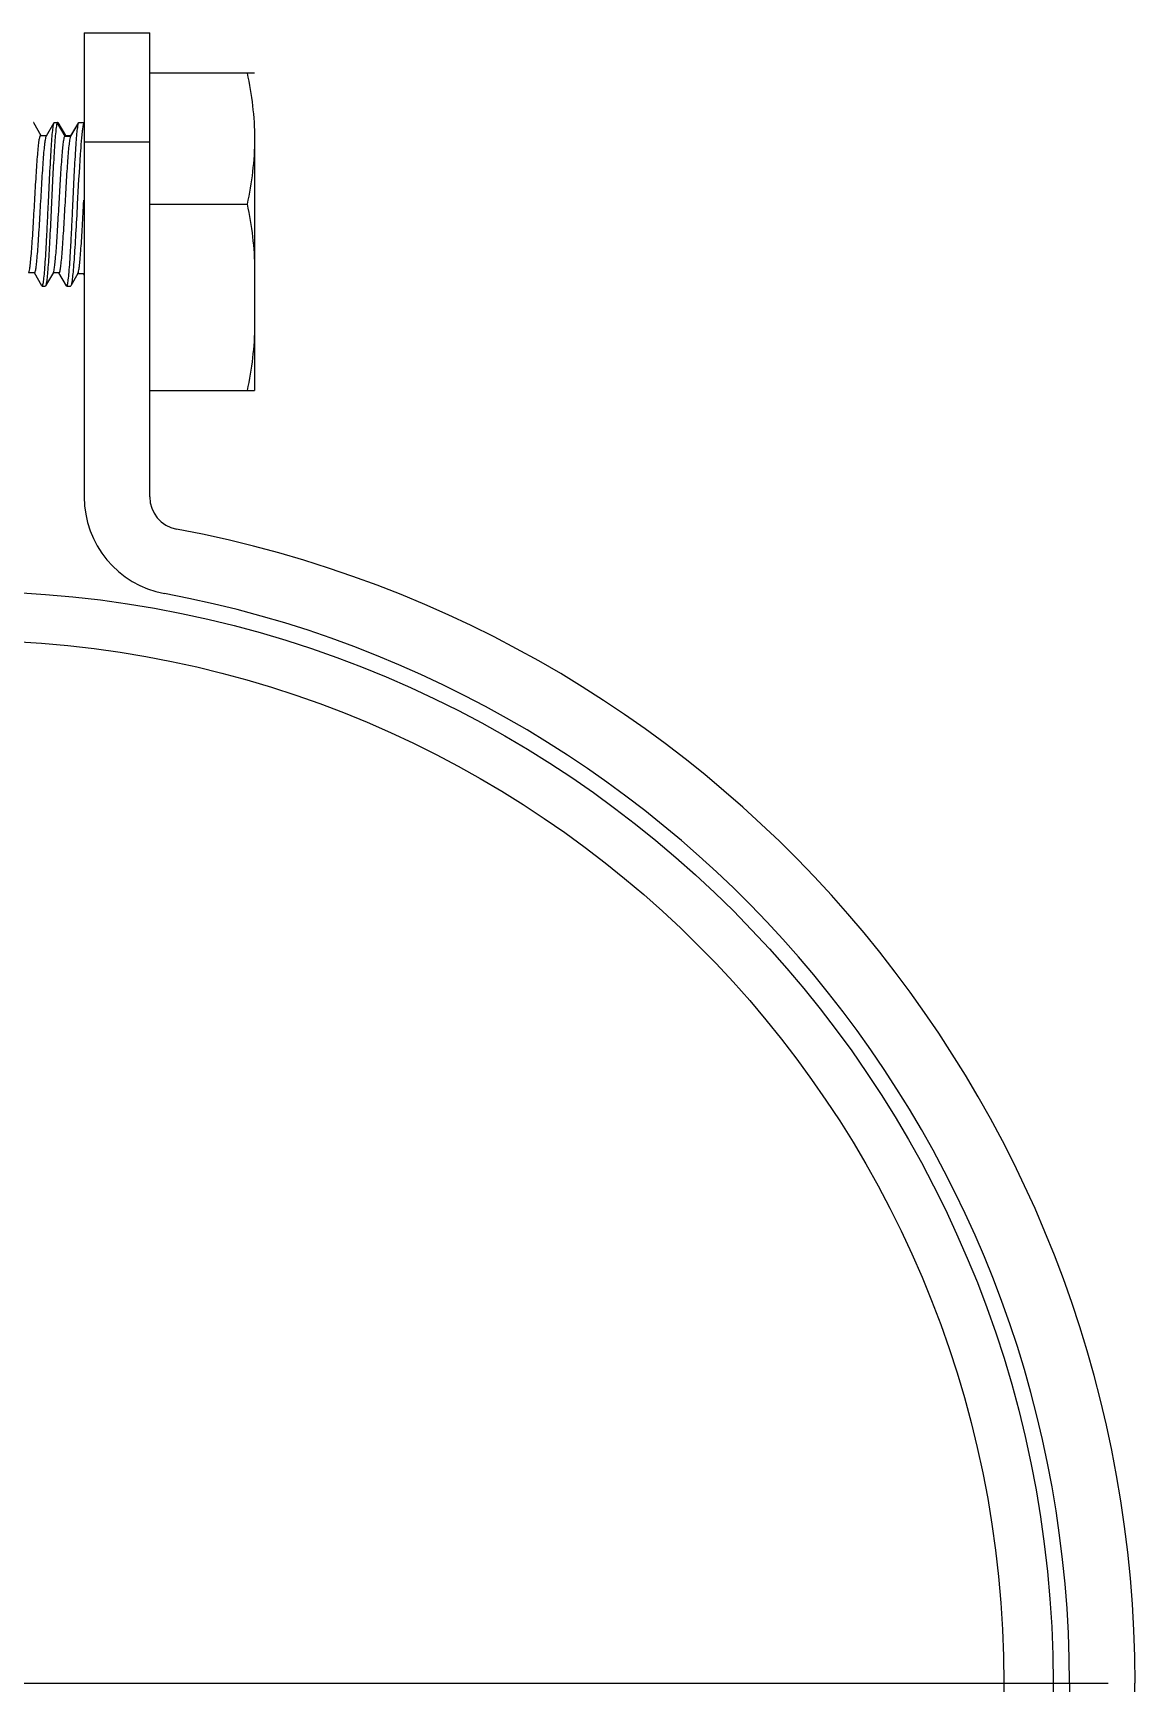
# Model space of a CAD drawing. Extents: x 27938 to 1507990, y 110129 to 923079.
# Drawn here: x 551320 to 551689, y 366011 to 366563 of the extents above; entities that cross this region are included whole.
import ezdxf

# ---------------------------------------------------------------- set-up
doc = ezdxf.new("R2010")
doc.units = 0
doc.header["$LTSCALE"] = 1000
doc.header["$MEASUREMENT"] = 0
doc.linetypes.add('CENTER', pattern=[50.8, 31.75, -6.35, 6.35, -6.35])

msp = doc.modelspace()

# ---------------------------------------------------------------- linework, layer by layer
at = {"linetype": 'Continuous'}
for p, q in [((551337.32, 366562.61), (551337.32, 366407.45)), ((551337.32, 366562.61), (551359.23, 366562.61)), ((551359.23, 366407.45), (551359.23, 366562.61)), ((551394.3, 366549.16), (551359.23, 366549.16)), ((551320.31, 366532.63), (551320.2, 366532.72)), ((551320.31, 366532.63), (551322.81, 366528.31)), ((551324.69, 366528.18), (551327.28, 366532.63)), ((551327.28, 366532.63), (551327.39, 366532.72)), ((551327.39, 366532.72), (551328.42, 366532.72)), ((551328.42, 366532.72), (551328.25, 366532.5)), ((551328.25, 366532.5), (551330.81, 366528.1)), ((551328.53, 366532.63), (551331.03, 366528.31)), ((551332.87, 366528.1), (551335.44, 366532.5)), ((551332.9, 366528.18), (551335.5, 366532.63)), ((551335.44, 366532.5), (551335.5, 366532.63)), ((551335.5, 366532.63), (551335.6, 366532.72)), ((551335.6, 366532.72), (551337.32, 366532.72)), ((551394.3, 366530.72), (551394.3, 366443.06)), ((551322.76, 366528.29), (551324.75, 366528.29)), ((551330.81, 366528.1), (551330.98, 366528.29)), ((551330.81, 366528.1), (551332.87, 366528.1)), ((551330.98, 366528.29), (551332.97, 366528.29)), ((551332.87, 366528.1), (551332.9, 366528.18)), ((551337.32, 366526.25), (551359.23, 366526.25)), ((551337.14, 366505.34), (551337.22, 366506.75)), ((551359.23, 366505.33), (551391.83, 366505.33)), ((551320.71, 366482.37), (551318.71, 366482.37)), ((551323.17, 366478.03), (551320.66, 366482.34)), ((551327, 366482.48), (551324.41, 366478.03)), ((551328.92, 366482.37), (551326.93, 366482.37)), ((551331.39, 366478.03), (551328.88, 366482.34)), ((551335.23, 366482.15), (551332.85, 366478.05)), ((551337.15, 366482.04), (551335.16, 366482.04)), ((551337.32, 366481.64), (551337.11, 366482.01)), ((551323.17, 366478.03), (551323.28, 366477.93)), ((551323.28, 366477.93), (551324.31, 366477.93)), ((551324.41, 366478.03), (551324.31, 366477.93)), ((551331.39, 366478.03), (551331.5, 366477.93)), ((551331.5, 366477.93), (551332.72, 366477.93)), ((551332.85, 366478.05), (551332.72, 366477.93)), ((551359.23, 366443.06), (551394.3, 366443.06)), ((551666.88, 366010.76), (551666.88, 365645.59)), ((551688.79, 365645.59), (551688.79, 366010.76))]:
    msp.add_line(p, q, dxfattribs=at)
at = {"color": 0, "linetype": 'CENTER'}
msp.add_line((550912.62, 366010.76), (551679.84, 366010.76), dxfattribs=at)
at = {"linetype": 'Continuous'}
for radius in [365.17, 348.74]:
    msp.add_circle((551296.23, 366010.76), radius, dxfattribs=at)
for centre, radius, start, end in [((551484.19, 366513.56), 148.42, 174.723, 175.0353), ((551370.19, 366407.45), 32.87, 180, 259.438), ((551370.19, 366407.45), 10.96, 180, 259.438), ((551296.23, 366010.76), 392.57, 0, 79.438), ((551296.23, 366010.76), 370.65, 0, 79.438)]:
    msp.add_arc(centre, radius, start, end, dxfattribs=at)
for points in [[(551391.83, 366549.16), (551393.34, 366541.97), (551394.3, 366534.6), (551394.3, 366527.25)], [(551394.3, 366527.25), (551394.3, 366519.89), (551393.34, 366512.52), (551391.83, 366505.33)], [(551391.83, 366505.33), (551393.34, 366498.14), (551394.3, 366490.77), (551394.3, 366483.41)], [(551394.3, 366464.98), (551394.3, 366457.63), (551393.34, 366450.26), (551391.83, 366443.06)]]:
    msp.add_open_spline(points, degree=3, dxfattribs=at)
for points, knots in [([(551325.33, 366505.33), (551325.49, 366508.65), (551325.72, 366513.49), (551326.05, 366519.67), (551326.28, 366523.68), (551326.52, 366527.04), (551326.74, 366529.68), (551326.99, 366531.43), (551327.12, 366532.37), (551327.28, 366532.63)], [0, 0, 0, 0, 0.364025, 0.530311, 0.678336, 0.803029, 0.900137, 0.966414, 1, 1, 1, 1]), ([(551328.25, 366532.5), (551328.12, 366532.17), (551327.97, 366531.16), (551327.74, 366529.27), (551327.52, 366526.6), (551327.19, 366521.76), (551326.8, 366514.59), (551326.52, 366508.56), (551326.36, 366505.33)], [0, 0, 0, 0, 0.03994, 0.110597, 0.209953, 0.334863, 0.644572, 1, 1, 1, 1]), ([(551328.53, 366532.63), (551328.51, 366532.66), (551328.48, 366532.7), (551328.44, 366532.72), (551328.42, 366532.72)], [0, 0, 0, 0, 0.600908, 1, 1, 1, 1]), ([(551333.55, 366505.33), (551333.7, 366508.56), (551333.99, 366514.59), (551334.37, 366521.76), (551334.71, 366526.6), (551334.92, 366529.27), (551335.16, 366531.16), (551335.31, 366532.17), (551335.44, 366532.5)], [0, 0, 0, 0, 0.355428, 0.665137, 0.790047, 0.889403, 0.96006, 1, 1, 1, 1]), ([(551337.32, 366532.69), (551337.18, 366532.57), (551337.04, 366531.98), (551336.81, 366530.92), (551336.6, 366529.24), (551336.47, 366527.95), (551336.4, 366527.21)], [0, 0, 0, 0, 0.09877, 0.299863, 0.602238, 1, 1, 1, 1]), ([(551318.78, 366482.48), (551318.93, 366482.74), (551319.08, 366483.59), (551319.33, 366485.19), (551319.55, 366487.54), (551319.8, 366490.52), (551320.04, 366494.03), (551320.37, 366499.4), (551320.69, 366505.03), (551321.01, 366510.71), (551321.26, 366514.78), (551321.5, 366518.51), (551321.74, 366521.76), (551321.98, 366524.43), (551322.2, 366526.39), (551322.42, 366527.6), (551322.59, 366528.13), (551322.71, 366528.29), (551322.76, 366528.29)], [0, 0, 0, 0, 0.018976, 0.054804, 0.106454, 0.17214, 0.249527, 0.335846, 0.522669, 0.61646, 0.705997, 0.788065, 0.859721, 0.918408, 0.962058, 0.98923, 0.996484, 1, 1, 1, 1]), ([(551320.71, 366482.37), (551320.76, 366482.37), (551320.88, 366482.53), (551321.04, 366483.06), (551321.26, 366484.27), (551321.48, 366486.23), (551321.73, 366488.9), (551321.97, 366492.16), (551322.21, 366495.89), (551322.45, 366499.96), (551322.78, 366505.63), (551323.09, 366511.26), (551323.43, 366516.63), (551323.67, 366520.15), (551323.91, 366523.13), (551324.14, 366525.48), (551324.39, 366527.07), (551324.54, 366527.92), (551324.69, 366528.18)], [0, 0, 0, 0, 0.003514, 0.010772, 0.03795, 0.081609, 0.140308, 0.211978, 0.294061, 0.383612, 0.477416, 0.664254, 0.750572, 0.827952, 0.893624, 0.945254, 0.981055, 1, 1, 1, 1]), ([(551327, 366482.48), (551327.14, 366482.72), (551327.28, 366483.51), (551327.52, 366485.01), (551327.74, 366487.19), (551327.97, 366489.96), (551328.2, 366493.25), (551328.52, 366498.32), (551328.91, 366505.02), (551329.35, 366512.87), (551329.74, 366518.96), (551330.07, 366523.08), (551330.29, 366525.36), (551330.53, 366526.96), (551330.68, 366527.82), (551330.81, 366528.1)], [0, 0, 0, 0, 0.017949, 0.051483, 0.099746, 0.16121, 0.233875, 0.31535, 0.493787, 0.673153, 0.829955, 0.893299, 0.943723, 0.979621, 1, 1, 1, 1]), ([(551328.92, 366482.37), (551328.98, 366482.37), (551329.1, 366482.53), (551329.26, 366483.05), (551329.47, 366484.24), (551329.7, 366486.16), (551329.93, 366488.79), (551330.17, 366491.99), (551330.41, 366495.66), (551330.65, 366499.68), (551330.98, 366505.3), (551331.29, 366510.89), (551331.62, 366516.25), (551331.86, 366519.78), (551332.1, 366522.8), (551332.33, 366525.21), (551332.57, 366526.9), (551332.73, 366527.81), (551332.87, 366528.1)], [0, 0, 0, 0, 0.003476, 0.010618, 0.037351, 0.080307, 0.138095, 0.208722, 0.289712, 0.378215, 0.471113, 0.656939, 0.743312, 0.821202, 0.88787, 0.940988, 0.978742, 1, 1, 1, 1]), ([(551336.33, 366526.4), (551336.2, 366524.97), (551335.68, 366517.95), (551335.31, 366510.92), (551335.01, 366505.33)], [0, 0, 0, 0, 0.204958, 1, 1, 1, 1]), ([(551323.28, 366477.93), (551323.34, 366477.93), (551323.46, 366478.16), (551323.55, 366478.53), (551323.68, 366479.2), (551323.87, 366480.55), (551324.08, 366482.84), (551324.33, 366486.2), (551324.58, 366490.31), (551324.83, 366494.98), (551325.08, 366500.05), (551325.25, 366503.55), (551325.33, 366505.33)], [0, 0, 0, 0, 0.006689, 0.021763, 0.04594, 0.079164, 0.171568, 0.295631, 0.446658, 0.618889, 0.805716, 1, 1, 1, 1]), ([(551326.36, 366505.33), (551326.2, 366502.01), (551325.97, 366497.17), (551325.64, 366490.99), (551325.41, 366486.98), (551325.17, 366483.62), (551324.96, 366480.99), (551324.7, 366479.23), (551324.57, 366478.29), (551324.41, 366478.03)], [0, 0, 0, 0, 0.363958, 0.530225, 0.678245, 0.80294, 0.900061, 0.966367, 1, 1, 1, 1]), ([(551331.5, 366477.93), (551331.56, 366477.93), (551331.68, 366478.16), (551331.77, 366478.53), (551331.9, 366479.2), (551332.08, 366480.55), (551332.3, 366482.84), (551332.55, 366486.2), (551332.8, 366490.31), (551333.05, 366494.98), (551333.3, 366500.05), (551333.47, 366503.55), (551333.55, 366505.33)], [0, 0, 0, 0, 0.00669, 0.021764, 0.045942, 0.079166, 0.171571, 0.295634, 0.446661, 0.618891, 0.805717, 1, 1, 1, 1]), ([(551335.01, 366505.33), (551334.83, 366502.03), (551334.57, 366497.21), (551334.2, 366491.05), (551333.94, 366487.06), (551333.68, 366483.7), (551333.44, 366481.05), (551333.16, 366479.27), (551333.01, 366478.32), (551332.85, 366478.05)], [0, 0, 0, 0, 0.362263, 0.527925, 0.675614, 0.80033, 0.897877, 0.965043, 1, 1, 1, 1]), ([(551335.23, 366482.15), (551335.37, 366482.39), (551335.52, 366483.2), (551335.76, 366484.74), (551335.97, 366486.99), (551336.21, 366489.85), (551336.44, 366493.24), (551336.76, 366498.46), (551336.99, 366502.54), (551337.14, 366505.34)], [0, 0, 0, 0, 0.036124, 0.104043, 0.201926, 0.326585, 0.473883, 0.638923, 1, 1, 1, 1])]:
    msp.add_open_spline(points, degree=3, knots=knots, dxfattribs=at)

doc.saveas('drawing.dxf')
